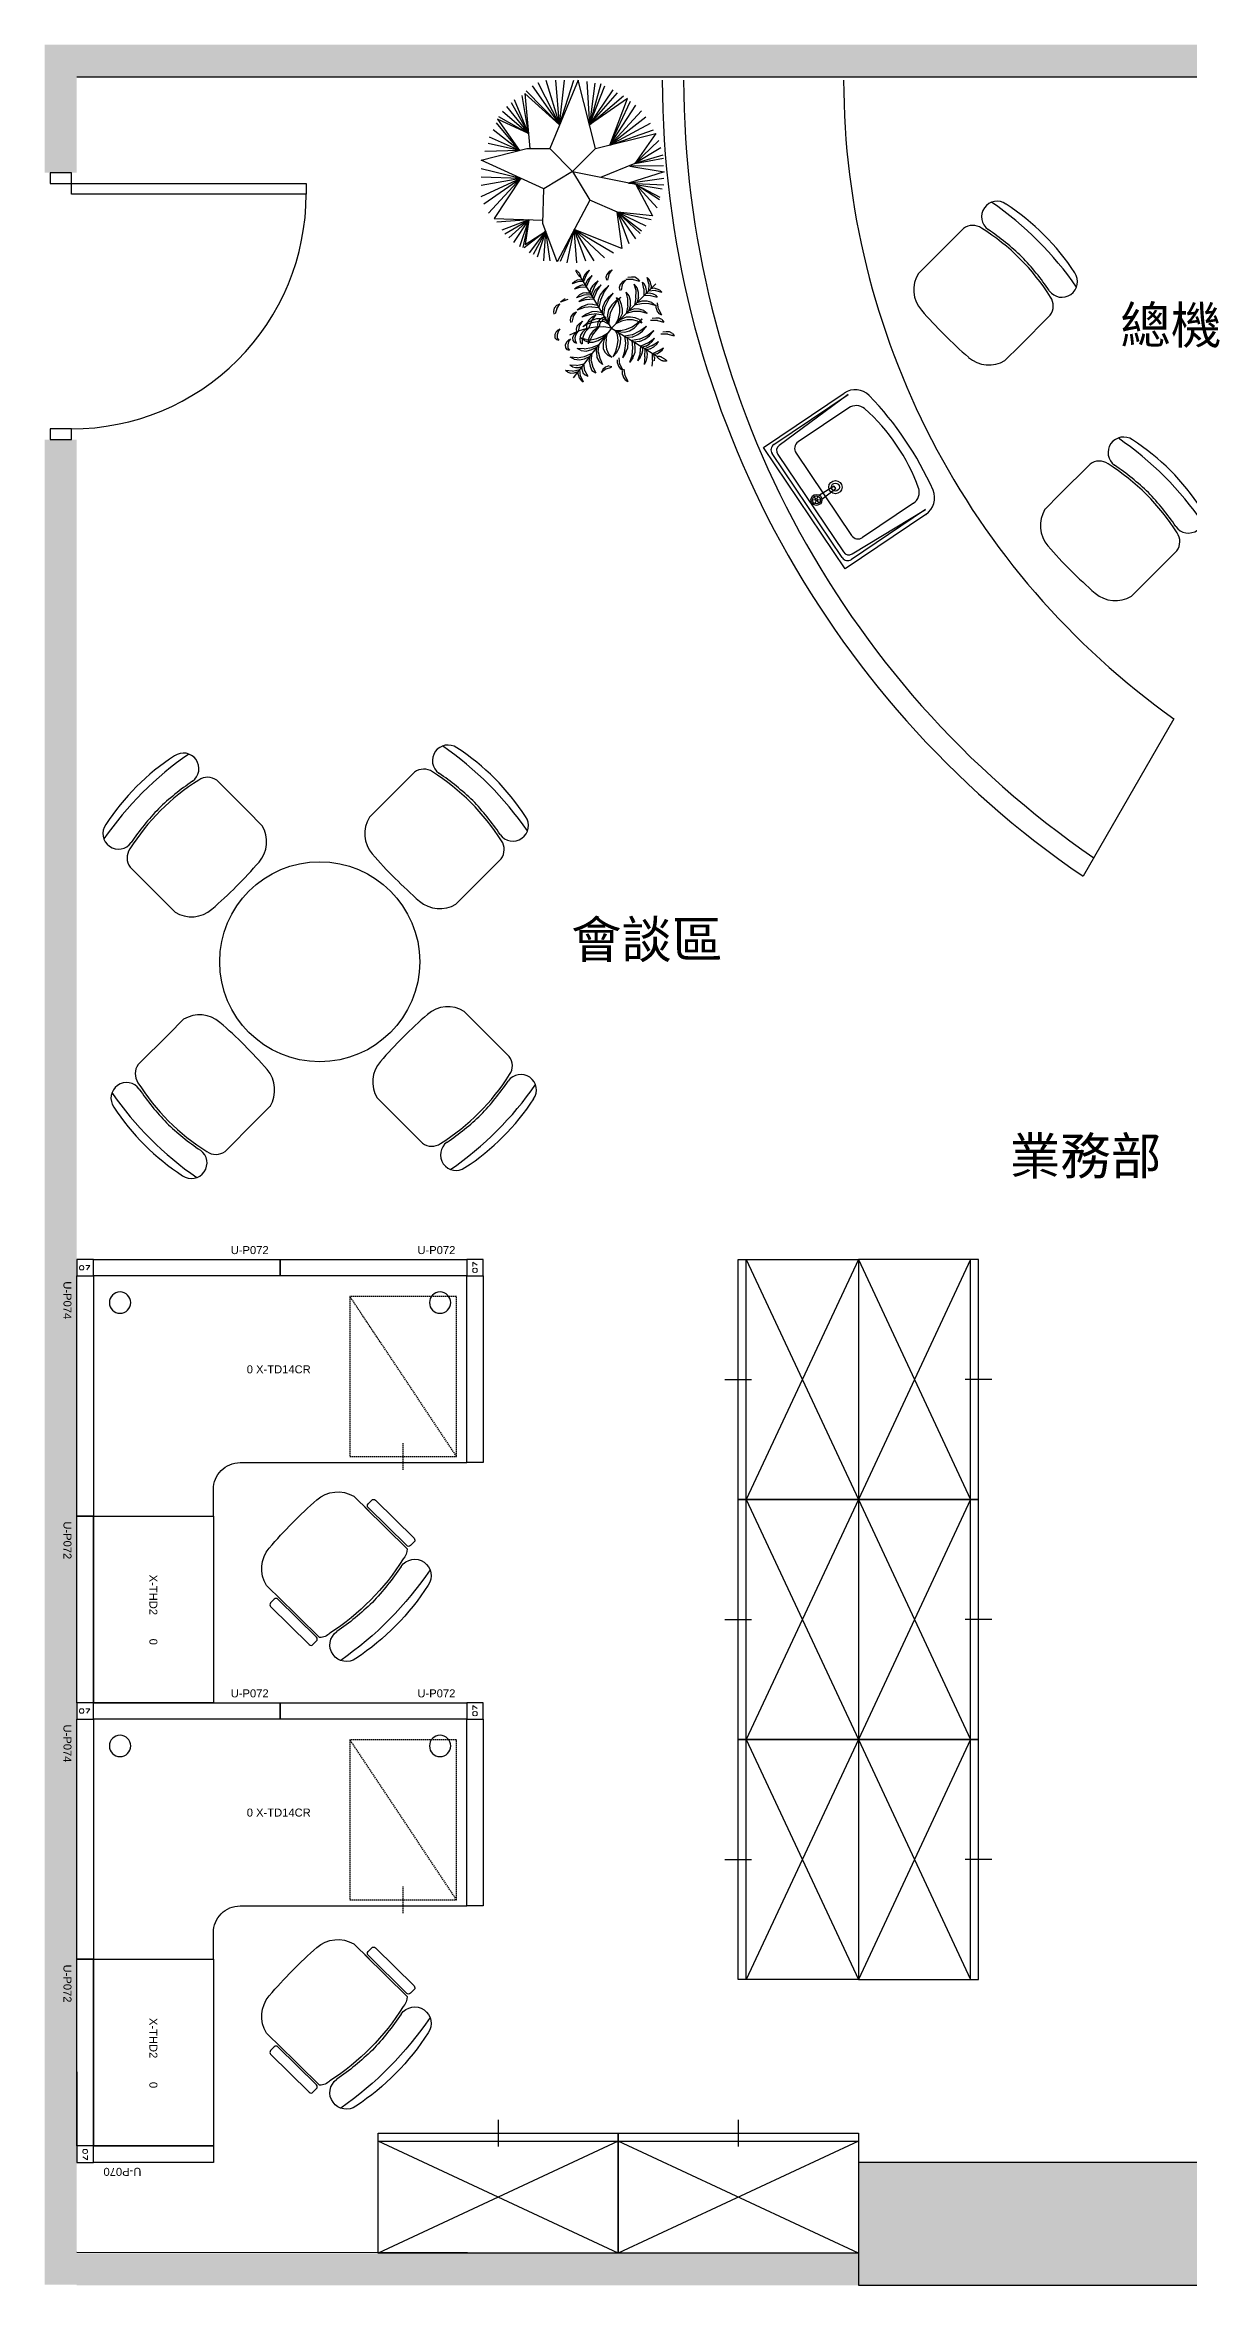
# Model space of a CAD drawing. Header units: millimetres. Extents: x 2184 to 3515, y 1538 to 2445.
# Drawn here: x 2184 to 2647, y 1538 to 2445 of the extents above; entities that cross this region are included whole.
import ezdxf
from ezdxf.enums import TextEntityAlignment as Align

# ---------------------------------------------------------------- set-up
doc = ezdxf.new("R2010")
doc.units = ezdxf.units.MM
doc.linetypes.add('DASHED', pattern=[0.75, 0.5, -0.25])
for name, color, linetype in [('BC', 3, 'Continuous'), ('CHAIR', 6, 'Continuous'), ('door', 2, 'Continuous'), ('GLF', 3, 'Continuous'), ('MT', 10, 'Continuous'), ('OA', 131, 'Continuous'), ('part_att', 3, 'Continuous'), ('PSPLAN', 4, 'Continuous'), ('PUTC', 6, 'Continuous'), ('SD', 1, 'Continuous'), ('table', 1, 'Continuous'), ('txt', 3, 'Continuous'), ('wall', 7, 'Continuous')]:
    doc.layers.add(name, color=color, linetype=linetype)
doc.styles.add('kk', font='kaiu.ttf')
doc.styles.add('lmp', font='complex.shx', dxfattribs={"bigfont": 'chineset.shx'})
doc.styles.get("Standard").update_dxf_attribs({"font": 'arial.ttf'})

# ---------------------------------------------------------------- blocks, each defined once
blk = doc.blocks.new('CC_SS0')
at = {"color": 0}
for p, q in [((-23.54, 12.7), (-23.54, 4.82)), ((22.46, 12.52), (22.46, 4.75)), ((-23.54, 4.82), (-23.54, -11.35)), ((22.46, 4.75), (22.46, -11.35))]:
    blk.add_line(p, q, dxfattribs=at)
at = {"color": 0, "linetype": 'Continuous'}
blk.add_lwpolyline([(-16.78, -17.59, 0.042414), (-0.56, -19.29, 0.042414), (15.66, -17.59, 0.042414)], format="xyb", dxfattribs=at)
for centre, radius, start, end in [((-12.23, 9.85), 11.67, 94.0766, 165.83344), ((-0.56, -153.84), 175.77, 85.9234, 94.0766), ((11.11, 9.85), 11.67, 13.25658, 85.9234), ((-17.77, -23.33), 5.83, 80.24779, 260.10116), ((16.65, -23.33), 5.83, 279.89884, 99.75221), ((-0.56, 57.26), 88.24, 258.08993, 281.91007)]:
    blk.add_arc(centre, radius, start, end, dxfattribs=at)
at = {"color": 0}
for centre, radius, start, end in [((-17.8, -10.51), 5.8, 188.34829, 259.96934), ((-0.54, 64.02), 82.29, 257.1708, 282.8292), ((16.73, -10.51), 5.8, 280.03066, 351.65171), ((-0.56, 97.19), 124.99, 259.62106, 280.37894)]:
    blk.add_arc(centre, radius, start, end, dxfattribs=at)
blk = doc.blocks.new('BC-CAB2')
at = {"color": 0}
for p, q in [((0, 0), (90, -42)), ((0, -42), (90, 0)), ((90, -42), (0, -42)), ((45, -50), (45, -40))]:
    blk.add_line(p, q, dxfattribs=at)
blk.add_lwpolyline([(90, -45), (0, -45), (0, 0), (90, 0)], close=True, dxfattribs=at)
blk = doc.blocks.new('UP072')
at = {"color": 31}
blk.add_lwpolyline([(0, 0), (70, 0), (70, 6.2), (0, 6.2)], close=True, dxfattribs=at)
at = {"layer": 'part_att', "color": 3}
for tag, p in [('BLKNAME', (2, 8.2)), ('P', (26, 8.2)), ('K', (30, 8.2))]:
    blk.add_attdef(tag, p, '', height=3, dxfattribs=at)
blk = doc.blocks.new('xthd2')
blk.add_lwpolyline([(-35, -45), (35, -45), (35, 0), (-35, 0)], close=True)
at = {"layer": 'part_att'}
for tag, p in [('BLKNAME', (-13, -24)), ('K', (11, -24))]:
    blk.add_attdef(tag, p, '', height=3, dxfattribs=at)
blk = doc.blocks.new('CC_SS1')
at = {"color": 0}
for p, q in [((-24.22, 14.06), (-24.22, 6.05)), ((22.55, 13.88), (22.55, 5.97)), ((-24.22, -14.07), (-24.22, 8.22)), ((22.55, 8.19), (22.55, -14.02))]:
    blk.add_line(p, q, dxfattribs=at)
for points in [[(-25.93, 8.22), (-27.88, 8.22, 0.414214), (-28.86, 7.25), (-28.86, -13.09, 0.414214), (-27.88, -14.07), (-25.93, -14.07, 0.414214), (-24.95, -13.09), (-24.95, 7.25, 0.414214)], [(24.21, 8.22), (26.17, 8.22, -0.414214), (27.14, 7.25), (27.14, -13.09, -0.414214), (26.17, -14.07), (24.21, -14.07, -0.414214), (23.24, -13.09), (23.24, 7.25, -0.414214)]]:
    blk.add_lwpolyline(points, format="xyb", close=True, dxfattribs=at)
at = {"color": 0, "linetype": 'Continuous'}
blk.add_lwpolyline([(-17.93, -17.03, 0.042414), (-0.76, -18.84, 0.042414), (16.42, -17.03, 0.042414)], format="xyb", dxfattribs=at)
for centre, radius, start, end in [((-12.72, 11.16), 11.86, 94.0766, 165.83344), ((-0.86, -155.28), 178.72, 85.9234, 94.0766), ((11, 11.16), 11.86, 13.25658, 85.9234), ((-18.98, -23.12), 6.18, 80.24779, 260.10116), ((17.47, -23.12), 6.18, 279.89884, 99.75221), ((-0.76, 62.24), 93.45, 258.08993, 281.91007)]:
    blk.add_arc(centre, radius, start, end, dxfattribs=at)
at = {"color": 0}
for centre, radius, start, end in [((-20.22, -9.75), 5.89, 227.1618, 267.57171), ((-1.03, 72.05), 89.81, 257.50279, 282.63892), ((18.55, -9.7), 5.89, 270.72261, 312.8382), ((-0.76, 104.54), 132.38, 259.62106, 280.37894)]:
    blk.add_arc(centre, radius, start, end, dxfattribs=at)
blk = doc.blocks.new('UP070')
at = {"color": 31}
blk.add_lwpolyline([(0, 0), (45, 0), (45, 6.2), (0, 6.2)], close=True, dxfattribs=at)
at = {"layer": 'part_att', "color": 3}
for tag, p in [('BLKNAME', (2, 8.2)), ('P', (26, 8.2)), ('K', (30, 8.2))]:
    blk.add_attdef(tag, p, '', height=3, dxfattribs=at)
blk = doc.blocks.new('PBU_R')
at = {"color": 31}
blk.add_lwpolyline([(0, 6.2), (0, 0), (-6.2, 0), (-6.2, 6.2)], close=True, dxfattribs=at)
at = {"layer": 'PSPLAN', "color": 3, "style": 'lmp', "width": 0.483982}
blk.add_attdef('HEIGHT', text='', height=1.68, rotation=90, dxfattribs=at).set_placement((-2.24, 0.93), (-2.24, 5.5), align=Align.FIT)
blk = doc.blocks.new('DN46C3')
at = {"color": 0, "linetype": 'DASHED'}
for p, q in [((0, -60), (0, 0)), ((0, -60), (40, 0)), ((0, 0), (40, 0)), ((40, 0), (40, -60)), ((20, -65), (20, -55)), ((40, -60), (0, -60))]:
    blk.add_line(p, q, dxfattribs=at)
blk = doc.blocks.new('xtd14Cr')
at = {"layer": 'PUTC'}
blk.add_lwpolyline([(25, -80, 0.414214), (15, -70), (-69.9, -70, -0.414214), (-70, -69.9), (-70, -0.1, -0.414214), (-69.9, 0), (69.9, 0, -0.414214), (70, -0.1), (70, -89.9, -0.414214), (69.9, -90), (25.1, -90, -0.414214), (25, -89.9)], format="xyb", close=True, dxfattribs=at)
for centre in [(-60, -10), (60, -10)]:
    blk.add_circle(centre, 4, dxfattribs=at)
at = {"layer": 'part_att'}
for tag, p in [('BLKNAME', (-13, -36.5)), ('K', (11, -36.5))]:
    blk.add_attdef(tag, p, '', height=3, dxfattribs=at)
blk = doc.blocks.new('UP074')
at = {"color": 31}
blk.add_lwpolyline([(0, 0), (90, 0), (90, 6.2), (0, 6.2)], close=True, dxfattribs=at)
at = {"layer": 'part_att', "color": 3}
for tag, p in [('BLKNAME', (2, 8.2)), ('P', (26, 8.2)), ('K', (30, 8.2))]:
    blk.add_attdef(tag, p, '', height=3, dxfattribs=at)
blk = doc.blocks.new('MT-75RU')
at = {"color": 0}
blk.add_circle((0, 0), 37.5, dxfattribs=at)
blk = doc.blocks.new('door-sl')
blk.add_lwpolyline([(0.04, 0.04), (0, 0.04), (0, -0.04), (0.04, -0.04), (0.04, 0.04), (0.04, 0.92), (0.08, 0.92), (0.08, 0.04), (0.04, 0.04)])
blk.add_lwpolyline([(0.96, 0.04), (0.96, -0.04), (1, -0.04), (1, 0.04), (0.96, 0.04, 0.414214), (0.08, 0.92, 1)], format="xyb")
blk = doc.blocks.new('TREE2')
for p, q in [((-0.0657, 0.1501), (-0.0727, 0.1421)), ((-0.0577, 0.1491), (-0.0727, 0.1341)), ((-0.0587, 0.1571), (-0.0657, 0.1501)), ((-0.0497, 0.1601), (-0.0587, 0.1571)), ((-0.0577, 0.1491), (-0.0407, 0.1591)), ((-0.0497, 0.1601), (-0.0407, 0.1591)), ((-0.027, 0.132), (-0.045, 0.141)), ((-0.031, 0.14), (-0.045, 0.141)), ((-0.023, 0.183), (-0.032, 0.183)), ((-0.015, 0.173), (-0.032, 0.183)), ((-0.015, 0.152), (-0.032, 0.163)), ((-0.023, 0.163), (-0.032, 0.163)), ((-0.018, 0.133), (-0.031, 0.14)), ((-0.014, 0.18), (-0.023, 0.183)), ((-0.014, 0.16), (-0.023, 0.163)), ((-0.015, 0.173), (0, 0.157)), ((-0.015, 0.152), (0, 0.137)), ((-0.006, 0.175), (-0.014, 0.18)), ((-0.006, 0.154), (-0.014, 0.16)), ((-0.006, 0.175), (0, 0.167)), ((-0.006, 0.154), (0, 0.145)), ((0, 0), (0, 0.188)), ((0.006, 0.175), (0, 0.167)), ((0.014, 0.173), (0, 0.157)), ((0.006, 0.154), (0, 0.145)), ((0.014, 0.152), (0, 0.137)), ((0.014, 0.18), (0.006, 0.175)), ((0.014, 0.16), (0.006, 0.154)), ((0.014, 0.173), (0.031, 0.183)), ((0.022, 0.183), (0.014, 0.18)), ((0.022, 0.163), (0.014, 0.16)), ((0.014, 0.152), (0.031, 0.163)), ((0.031, 0.14), (0.018, 0.133)), ((0.022, 0.183), (0.031, 0.183)), ((0.022, 0.163), (0.031, 0.163)), ((0.027, 0.132), (0.044, 0.141)), ((0.031, 0.14), (0.044, 0.141)), ((0.06, 0.1398), (0.044, 0.1518)), ((0.052, 0.1368), (0.045, 0.1438)), ((0.052, 0.1368), (0.06, 0.1328)), ((0.06, 0.1398), (0.078, 0.1338)), ((-0.1705, 0.068), (-0.1697, 0.076)), ((-0.1705, 0.068), (-0.1705, 0.0584)), ((-0.1657, 0.0584), (-0.1697, 0.076)), ((-0.1534, 0.0617), (-0.1526, 0.0713)), ((-0.1486, 0.0521), (-0.1526, 0.0713)), ((-0.13, 0.062), (-0.129, 0.072)), ((-0.124, 0.05), (-0.129, 0.072)), ((-0.1252, 0.1169), (-0.1212, 0.1259)), ((-0.1252, 0.1169), (-0.1242, 0.1039)), ((-0.1242, 0.1039), (-0.1202, 0.0959)), ((-0.1192, 0.1079), (-0.1222, 0.1249)), ((-0.1202, 0.0959), (-0.1122, 0.0909)), ((-0.1192, 0.1079), (-0.1102, 0.0939)), ((-0.115, 0.058), (-0.114, 0.07)), ((-0.109, 0.046), (-0.114, 0.07)), ((-0.097, 0.064), (-0.096, 0.085)), ((-0.092, 0.059), (-0.096, 0.085)), ((-0.075, 0.124), (-0.071, 0.133)), ((-0.075, 0.124), (-0.074, 0.111)), ((-0.074, 0.111), (-0.07, 0.103)), ((-0.069, 0.115), (-0.072, 0.132)), ((-0.072, 0.059), (-0.071, 0.078)), ((-0.067, 0.054), (-0.071, 0.078)), ((-0.07, 0.103), (-0.062, 0.098)), ((-0.069, 0.115), (-0.06, 0.101)), ((-0.041, 0.077), (-0.054, 0.075)), ((-0.04, 0.07), (-0.054, 0.075)), ((-0.049, 0.067), (-0.046, 0.085)), ((-0.045, 0.064), (-0.046, 0.085)), ((-0.031, 0.106), (-0.045, 0.107)), ((-0.027, 0.097), (-0.045, 0.107)), ((-0.029, 0.072), (-0.041, 0.077)), ((-0.027, 0.062), (-0.04, 0.07)), ((-0.018, 0.099), (-0.031, 0.106)), ((-0.017, 0.064), (-0.029, 0.072)), ((-0.012, 0.115), (-0.027, 0.132)), ((-0.012, 0.082), (-0.027, 0.097)), ((-0.008, 0.122), (-0.018, 0.133)), ((-0.008, 0.089), (-0.018, 0.099)), ((-0.012, 0.115), (0, 0.097)), ((-0.012, 0.082), (0, 0.062)), ((-0.008, 0.122), (0, 0.107)), ((-0.008, 0.089), (0, 0.072)), ((0.007, 0.122), (0, 0.107)), ((0.012, 0.115), (0, 0.097)), ((0.007, 0.089), (0, 0.072)), ((0.012, 0.082), (0, 0.062)), ((0.018, 0.133), (0.007, 0.122)), ((0.018, 0.099), (0.007, 0.089)), ((0.027, 0.132), (0.012, 0.115)), ((0.027, 0.097), (0.012, 0.082)), ((0.028, 0.072), (0.017, 0.064)), ((0.031, 0.106), (0.018, 0.099)), ((0.027, 0.097), (0.044, 0.107)), ((0.04, 0.07), (0.027, 0.062)), ((0.041, 0.077), (0.028, 0.072)), ((0.031, 0.106), (0.044, 0.107)), ((0.04, 0.07), (0.053, 0.075)), ((0.041, 0.077), (0.053, 0.075)), ((0.044, 0.064), (0.045, 0.085)), ((0.048, 0.067), (0.045, 0.085)), ((0.06, 0.1328), (0.069, 0.1318)), ((0.073, 0.115), (0.066, 0.107)), ((0.081, 0.114), (0.066, 0.099)), ((0.066, 0.054), (0.07, 0.078)), ((0.069, 0.1318), (0.078, 0.1338)), ((0.072, 0.059), (0.07, 0.078)), ((0.08, 0.122), (0.073, 0.115)), ((0.089, 0.125), (0.08, 0.122)), ((0.081, 0.114), (0.098, 0.124)), ((0.089, 0.125), (0.098, 0.124)), ((0.091, 0.059), (0.095, 0.085)), ((0.097, 0.064), (0.095, 0.085)), ((0.109, 0.046), (0.113, 0.07)), ((0.115, 0.058), (0.113, 0.07)), ((0.1243, 0.1082), (0.1173, 0.1002)), ((0.1323, 0.1072), (0.1173, 0.0922)), ((0.123, 0.05), (0.128, 0.072)), ((0.1313, 0.1152), (0.1243, 0.1082)), ((0.13, 0.062), (0.128, 0.072)), ((0.1403, 0.1182), (0.1313, 0.1152)), ((0.1323, 0.1072), (0.1493, 0.1172)), ((0.1403, 0.1182), (0.1493, 0.1172)), ((0.1479, 0.0511), (0.1519, 0.0687)), ((0.1535, 0.0607), (0.1519, 0.0687)), ((0, 0), (-0.1824, 0.0456)), ((-0.1697, 0.0272), (-0.1777, 0.0104)), ((-0.1769, 0.0208), (-0.1777, 0.0104)), ((-0.1745, 0.0288), (-0.1769, 0.0208)), ((-0.1697, 0.0352), (-0.1745, 0.0288)), ((-0.1705, 0.0584), (-0.1681, 0.0488)), ((-0.1697, 0.0352), (-0.1633, 0.0416)), ((-0.1585, 0.04), (-0.1697, 0.0272)), ((-0.1681, 0.0488), (-0.1633, 0.0416)), ((-0.1657, 0.0584), (-0.1585, 0.04)), ((-0.1526, 0.0209), (-0.1614, 0.0041)), ((-0.1598, 0.0145), (-0.1614, 0.0041)), ((-0.1574, 0.0225), (-0.1598, 0.0145)), ((-0.1526, 0.0305), (-0.1574, 0.0225)), ((-0.1534, 0.0617), (-0.1534, 0.0521)), ((-0.1534, 0.0521), (-0.151, 0.0433)), ((-0.1526, 0.0305), (-0.147, 0.0353)), ((-0.1526, 0.0209), (-0.1414, 0.0345)), ((-0.151, 0.0433), (-0.147, 0.0353)), ((-0.1486, 0.0521), (-0.1414, 0.0345)), ((-0.129, 0.011), (-0.139, -0.01)), ((-0.138, 0.003), (-0.139, -0.01)), ((-0.135, 0.013), (-0.138, 0.003)), ((-0.129, 0.021), (-0.135, 0.013)), ((-0.13, 0.062), (-0.13, 0.05)), ((-0.13, 0.05), (-0.127, 0.038)), ((-0.129, 0.021), (-0.121, 0.029)), ((-0.115, 0.027), (-0.129, 0.011)), ((-0.127, 0.038), (-0.121, 0.029)), ((-0.114, 0.007), (-0.125, -0.014)), ((-0.124, 0.05), (-0.115, 0.027)), ((-0.12, 0.009), (-0.123, -0.001)), ((-0.114, 0.019), (-0.12, 0.009)), ((-0.115, 0.058), (-0.115, 0.046)), ((-0.115, 0.046), (-0.112, 0.035)), ((-0.114, 0.019), (-0.107, 0.025)), ((-0.114, 0.007), (-0.1, 0.024)), ((-0.112, 0.035), (-0.107, 0.025)), ((-0.109, 0.046), (-0.1, 0.024)), ((-0.091, 0.011), (-0.101, -0.001)), ((-0.087, 0.004), (-0.101, -0.014)), ((-0.097, 0.064), (-0.095, 0.047)), ((-0.095, 0.047), (-0.088, 0.031)), ((-0.092, 0.059), (-0.083, 0.036)), ((-0.091, 0.011), (-0.078, 0.019)), ((-0.088, 0.031), (-0.078, 0.019)), ((-0.087, 0.004), (-0.07, 0.017)), ((-0.083, 0.036), (-0.07, 0.017)), ((-0.066, 0.005), (-0.076, -0.007)), ((-0.072, 0.059), (-0.07, 0.042)), ((-0.07, 0.042), (-0.063, 0.025)), ((-0.067, 0.054), (-0.058, 0.029)), ((-0.066, 0.005), (-0.053, 0.013)), ((-0.063, 0.025), (-0.053, 0.013)), ((-0.062, -0.001), (-0.045, 0.011)), ((-0.058, 0.029), (-0.045, 0.011)), ((-0.049, 0.067), (-0.049, 0.05)), ((-0.049, 0.05), (-0.045, 0.033)), ((-0.045, 0.064), (-0.041, 0.046)), ((-0.045, 0.033), (-0.037, 0.02)), ((-0.04, 0.007), (-0.043, -0.004)), ((-0.041, 0.046), (-0.035, 0.029)), ((-0.04, 0.007), (-0.034, 0.012)), ((-0.028, 0.004), (-0.04, -0.001)), ((-0.037, 0.02), (-0.027, 0.011)), ((-0.036, 0), (-0.034, 0.012)), ((-0.036, 0), (-0.035, -0.014)), ((-0.035, 0.029), (-0.025, 0.015)), ((-0.028, 0.004), (-0.016, 0.004)), ((-0.028, -0.001), (-0.014, 0.003)), ((-0.016, 0.051), (-0.027, 0.062)), ((-0.027, 0.011), (-0.016, 0.003)), ((-0.025, 0.015), (-0.014, 0.003)), ((0, 0), (-0.019, -0.014)), ((-0.008, 0.054), (-0.017, 0.064)), ((-0.007, 0.036), (-0.016, 0.051)), ((-0.002, 0.038), (-0.008, 0.054)), ((-0.007, 0.036), (0, 0.019)), ((-0.002, 0.038), (0, 0.021)), ((0.002, 0.038), (-0.001, 0.021)), ((0, 0), (0.1597, 0.0375)), ((0.006, 0.036), (0, 0.019)), ((0, 0), (0.024, -0.186)), ((0.008, 0.054), (0.002, 0.038)), ((0.016, 0.051), (0.006, 0.036)), ((0.017, 0.064), (0.008, 0.054)), ((0.025, 0.015), (0.014, 0.003)), ((0.027, -0.001), (0.014, 0.003)), ((0.027, 0.011), (0.015, 0.003)), ((0.028, 0.004), (0.015, 0.004)), ((0.027, 0.062), (0.016, 0.051)), ((0.025, 0.015), (0.034, 0.029)), ((0.027, 0.011), (0.037, 0.02)), ((0.04, -0.001), (0.028, 0.004)), ((0.034, 0.029), (0.041, 0.046)), ((0.037, 0.02), (0.044, 0.033)), ((0.041, 0.046), (0.044, 0.064)), ((0.044, 0.033), (0.048, 0.05)), ((0.058, 0.029), (0.045, 0.011)), ((0.062, -0.001), (0.045, 0.011)), ((0.048, 0.05), (0.048, 0.067)), ((0.063, 0.025), (0.053, 0.013)), ((0.065, 0.005), (0.053, 0.013)), ((0.058, 0.029), (0.066, 0.054)), ((0.063, 0.025), (0.069, 0.042)), ((0.076, -0.007), (0.065, 0.005)), ((0.069, 0.042), (0.072, 0.059)), ((0.083, 0.036), (0.07, 0.017)), ((0.087, 0.004), (0.07, 0.017)), ((0.088, 0.031), (0.078, 0.019)), ((0.09, 0.011), (0.078, 0.019)), ((0.083, 0.036), (0.091, 0.059)), ((0.101, -0.014), (0.087, 0.004)), ((0.088, 0.031), (0.094, 0.047)), ((0.101, -0.001), (0.09, 0.011)), ((0.094, 0.047), (0.097, 0.064)), ((0.109, 0.046), (0.1, 0.024)), ((0.114, 0.007), (0.1, 0.024)), ((0.111, 0.035), (0.106, 0.025)), ((0.114, 0.019), (0.106, 0.025)), ((0.111, 0.035), (0.114, 0.046)), ((0.114, 0.046), (0.115, 0.058)), ((0.119, 0.009), (0.114, 0.019)), ((0.114, 0.007), (0.124, -0.014)), ((0.123, 0.05), (0.115, 0.027)), ((0.132, 0.0097), (0.115, 0.0271)), ((0.123, -0.001), (0.119, 0.009)), ((0.126, 0.038), (0.121, 0.029)), ((0.1296, 0.0218), (0.1213, 0.0279)), ((0.126, 0.038), (0.129, 0.05)), ((0.129, 0.05), (0.13, 0.062)), ((0.1296, 0.0218), (0.1375, 0.0123)), ((0.132, 0.0097), (0.1459, -0.008)), ((0.1375, 0.0123), (0.1435, 0.0018)), ((0.1479, 0.0511), (0.1415, 0.0327)), ((0.1551, 0.0189), (0.1415, 0.0328)), ((0.1435, 0.0018), (0.1459, -0.008)), ((0.1503, 0.0415), (0.1463, 0.0343)), ((0.1532, 0.0286), (0.1465, 0.0334)), ((0.1503, 0.0415), (0.1527, 0.0511)), ((0.1527, 0.0511), (0.1535, 0.0607)), ((0.1532, 0.0286), (0.1594, 0.0209)), ((0.1551, 0.0189), (0.1662, 0.0047)), ((-0.1646, -0.0669), (-0.1606, -0.0569)), ((-0.1646, -0.0669), (-0.1636, -0.0789)), ((-0.1536, -0.0319), (-0.1636, -0.0529)), ((-0.1606, -0.0359), (-0.1636, -0.0529)), ((-0.1576, -0.0749), (-0.1616, -0.0579)), ((-0.123, -0.001), (-0.125, -0.014)), ((-0.112, -0.049), (-0.108, -0.039)), ((-0.112, -0.049), (-0.111, -0.061)), ((-0.101, -0.014), (-0.111, -0.035)), ((-0.108, -0.018), (-0.111, -0.035)), ((-0.111, -0.061), (-0.106, -0.07)), ((-0.105, -0.057), (-0.109, -0.04)), ((-0.101, -0.001), (-0.108, -0.018)), ((-0.105, -0.057), (-0.097, -0.071)), ((-0.076, -0.019), (-0.086, -0.04)), ((-0.083, -0.023), (-0.086, -0.04)), ((-0.076, -0.007), (-0.083, -0.023)), ((-0.078, -0.057), (-0.075, -0.046)), ((-0.078, -0.057), (-0.078, -0.069)), ((-0.062, -0.001), (-0.076, -0.019)), ((-0.072, -0.065), (-0.076, -0.047)), ((-0.072, -0.065), (-0.064, -0.078)), ((-0.065, -0.019), (-0.061, -0.005)), ((-0.065, -0.019), (-0.065, -0.032)), ((-0.065, -0.032), (-0.06, -0.046)), ((-0.063, -0.04), (-0.064, -0.058)), ((-0.059, -0.04), (-0.064, -0.058)), ((-0.051, -0.053), (-0.064, -0.077)), ((-0.058, -0.026), (-0.063, -0.04)), ((-0.057, -0.028), (-0.061, -0.005)), ((-0.06, -0.046), (-0.052, -0.054)), ((-0.05, -0.026), (-0.059, -0.04)), ((-0.051, -0.012), (-0.058, -0.026)), ((-0.057, -0.028), (-0.048, -0.049)), ((-0.053, -0.059), (-0.048, -0.049)), ((-0.053, -0.059), (-0.053, -0.07)), ((-0.04, -0.001), (-0.051, -0.012)), ((-0.036, -0.032), (-0.051, -0.053)), ((-0.04, -0.012), (-0.05, -0.026)), ((-0.048, -0.063), (-0.048, -0.049)), ((-0.048, -0.063), (-0.044, -0.075)), ((-0.043, -0.004), (-0.042, -0.014)), ((-0.042, -0.014), (-0.038, -0.022)), ((-0.028, -0.001), (-0.04, -0.012)), ((-0.038, -0.022), (-0.031, -0.027)), ((-0.019, -0.014), (-0.036, -0.032)), ((-0.035, -0.014), (-0.029, -0.024)), ((-0.033, -0.043), (-0.031, -0.027)), ((-0.033, -0.043), (-0.031, -0.059)), ((-0.031, -0.059), (-0.025, -0.074)), ((-0.025, -0.055), (-0.029, -0.024)), ((-0.025, -0.055), (-0.016, -0.083)), ((-0.019, -0.069), (-0.009, -0.053)), ((-0.009, -0.053), (-0.002, -0.036)), ((-0.009, -0.069), (-0.002, -0.054)), ((-0.002, -0.036), (0.002, -0.019)), ((-0.002, -0.054), (0.002, -0.038)), ((-0.001, -0.083), (0.008, -0.061)), ((0.011, -0.034), (0.002, -0.019)), ((0.007, -0.036), (0.002, -0.022)), ((0.002, -0.038), (0.003, -0.022)), ((0.007, -0.036), (0.015, -0.05)), ((0.022, -0.078), (0.008, -0.061)), ((0.011, -0.034), (0.022, -0.046)), ((0.015, -0.05), (0.025, -0.061)), ((0.022, -0.046), (0.034, -0.055)), ((0.025, -0.061), (0.037, -0.065)), ((0.04, -0.012), (0.027, -0.001)), ((0.034, -0.055), (0.048, -0.061)), ((0.037, -0.065), (0.05, -0.065)), ((0.05, -0.012), (0.04, -0.001)), ((0.05, -0.026), (0.04, -0.012)), ((0.048, -0.061), (0.062, -0.061)), ((0.058, -0.026), (0.05, -0.012)), ((0.058, -0.04), (0.05, -0.026)), ((0.05, -0.065), (0.062, -0.061)), ((0.063, -0.04), (0.058, -0.026)), ((0.058, -0.04), (0.064, -0.058)), ((0.076, -0.019), (0.062, -0.001)), ((0.063, -0.04), (0.064, -0.058)), ((0.083, -0.023), (0.076, -0.007)), ((0.076, -0.019), (0.086, -0.04)), ((0.095, -0.059), (0.079, -0.047)), ((0.087, -0.062), (0.08, -0.055)), ((0.083, -0.023), (0.086, -0.04)), ((0.087, -0.062), (0.095, -0.066)), ((0.095, -0.059), (0.113, -0.065)), ((0.095, -0.066), (0.104, -0.067)), ((0.108, -0.018), (0.101, -0.001)), ((0.101, -0.014), (0.111, -0.035)), ((0.104, -0.067), (0.113, -0.065)), ((0.108, -0.018), (0.111, -0.035)), ((0.1297, -0.0724), (0.1137, -0.0604)), ((0.123, -0.001), (0.124, -0.014)), ((-0.1636, -0.0789), (-0.1586, -0.0879)), ((-0.1586, -0.0879), (-0.1516, -0.0929)), ((-0.1576, -0.0749), (-0.1496, -0.0889)), ((-0.1097, -0.1251), (-0.1097, -0.1151)), ((-0.1097, -0.1251), (-0.1067, -0.1341)), ((-0.1057, -0.1211), (-0.1077, -0.1101)), ((-0.1067, -0.1341), (-0.0997, -0.1401)), ((-0.106, -0.07), (-0.099, -0.075)), ((-0.1057, -0.1211), (-0.1007, -0.1291)), ((-0.1007, -0.1291), (-0.0937, -0.1361)), ((-0.078, -0.069), (-0.073, -0.077)), ((-0.064, -0.077), (-0.074, -0.104)), ((-0.073, -0.077), (-0.066, -0.082)), ((-0.066, -0.093), (-0.066, -0.083)), ((-0.066, -0.093), (-0.063, -0.102)), ((-0.066, -0.124), (-0.066, -0.114)), ((-0.066, -0.124), (-0.063, -0.133)), ((-0.062, -0.089), (-0.064, -0.078)), ((-0.062, -0.12), (-0.064, -0.109)), ((-0.063, -0.102), (-0.056, -0.108)), ((-0.063, -0.133), (-0.056, -0.139)), ((-0.062, -0.089), (-0.057, -0.098)), ((-0.062, -0.12), (-0.057, -0.128)), ((-0.057, -0.098), (-0.05, -0.104)), ((-0.057, -0.128), (-0.05, -0.135)), ((-0.056, -0.108), (-0.049, -0.109)), ((-0.053, -0.07), (-0.051, -0.081)), ((-0.051, -0.081), (-0.045, -0.09)), ((-0.05, -0.104), (-0.042, -0.106)), ((-0.049, -0.109), (-0.042, -0.106)), ((-0.045, -0.09), (-0.037, -0.096)), ((-0.044, -0.075), (-0.038, -0.087)), ((-0.03, -0.078), (-0.043, -0.086)), ((-0.031, -0.083), (-0.043, -0.086)), ((-0.038, -0.087), (-0.029, -0.096)), ((-0.037, -0.096), (-0.029, -0.096)), ((-0.031, -0.083), (-0.019, -0.078)), ((-0.03, -0.078), (-0.019, -0.069)), ((-0.014, -0.102), (-0.03, -0.116)), ((-0.017, -0.112), (-0.03, -0.116)), ((-0.025, -0.074), (-0.016, -0.083)), ((-0.019, -0.078), (-0.009, -0.069)), ((-0.017, -0.112), (-0.005, -0.102)), ((-0.014, -0.102), (-0.001, -0.083)), ((-0.01, -0.136), (0.003, -0.117)), ((-0.005, -0.102), (0.004, -0.087)), ((-0.001, -0.135), (0.008, -0.122)), ((0.003, -0.117), (0.012, -0.094)), ((0.004, -0.087), (0.009, -0.071)), ((0.008, -0.122), (0.014, -0.105)), ((0.019, -0.083), (0.009, -0.071)), ((0.026, -0.112), (0.012, -0.094)), ((0.023, -0.118), (0.014, -0.105)), ((0.019, -0.083), (0.031, -0.093)), ((0.022, -0.078), (0.039, -0.089)), ((0.023, -0.118), (0.035, -0.126)), ((0.026, -0.112), (0.043, -0.122)), ((0.031, -0.093), (0.044, -0.097)), ((0.035, -0.126), (0.048, -0.131)), ((0.039, -0.089), (0.058, -0.096)), ((0.043, -0.122), (0.062, -0.128)), ((0.044, -0.097), (0.058, -0.096)), ((0.048, -0.131), (0.062, -0.128)), ((0.07, -0.096), (0.069, -0.106)), ((0.069, -0.106), (0.073, -0.116)), ((0.074, -0.086), (0.07, -0.096)), ((0.075, -0.098), (0.072, -0.116)), ((0.074, -0.086), (0.082, -0.081)), ((0.075, -0.098), (0.083, -0.083)), ((0.1217, -0.0754), (0.1147, -0.0684)), ((0.1217, -0.0754), (0.1297, -0.0794)), ((0.1297, -0.0724), (0.1477, -0.0784)), ((0.1297, -0.0794), (0.1387, -0.0804)), ((0.1387, -0.0804), (0.1477, -0.0784)), ((-0.0997, -0.1401), (-0.0927, -0.1411)), ((-0.0937, -0.1361), (-0.0857, -0.1371)), ((-0.0927, -0.1411), (-0.0857, -0.1371)), ((-0.056, -0.139), (-0.049, -0.14)), ((-0.05, -0.135), (-0.042, -0.136)), ((-0.049, -0.14), (-0.042, -0.136)), ((-0.01, -0.136), (-0.026, -0.149)), ((-0.013, -0.145), (-0.026, -0.149)), ((-0.013, -0.145), (-0.001, -0.135)), ((0.005, -0.153), (-0.01, -0.167)), ((-0.001, -0.165), (-0.01, -0.167)), ((0.008, -0.174), (-0.008, -0.187)), ((0.001, -0.186), (-0.008, -0.187)), ((-0.001, -0.165), (0.007, -0.16)), ((0.001, -0.186), (0.009, -0.182)), ((0.005, -0.153), (0.017, -0.135)), ((0.007, -0.16), (0.014, -0.153)), ((0.008, -0.174), (0.02, -0.155)), ((0.009, -0.182), (0.016, -0.174)), ((0.014, -0.153), (0.019, -0.143)), ((0.016, -0.174), (0.021, -0.163)), ((0.034, -0.147), (0.017, -0.135)), ((0.026, -0.151), (0.019, -0.143)), ((0.036, -0.167), (0.02, -0.155)), ((0.028, -0.169), (0.021, -0.163)), ((0.026, -0.151), (0.034, -0.155)), ((0.028, -0.169), (0.037, -0.174)), ((0.034, -0.147), (0.052, -0.152)), ((0.034, -0.155), (0.043, -0.155)), ((0.036, -0.167), (0.054, -0.174)), ((0.037, -0.174), (0.046, -0.175)), ((0.043, -0.155), (0.052, -0.152)), ((0.046, -0.175), (0.054, -0.174))]:
    blk.add_line(p, q)
for points in [[(-0.1859, 0.0486), (-0.1879, 0.0487), (-0.19, 0.0488), (-0.192, 0.0487), (-0.1938, 0.0485), (-0.1954, 0.0482), (-0.1966, 0.0478), (-0.1974, 0.0473), (-0.1977, 0.0468), (-0.1973, 0.0463), (-0.1965, 0.0457), (-0.1952, 0.0451), (-0.1935, 0.0445), (-0.1917, 0.044), (-0.1897, 0.0435), (-0.1876, 0.0431), (-0.1856, 0.0427), (-0.1837, 0.0425), (-0.1819, 0.0423), (-0.1803, 0.0423), (-0.1789, 0.0423), (-0.1776, 0.0423), (-0.1764, 0.0424), (-0.1755, 0.0425), (-0.1746, 0.0426), (-0.174, 0.0427), (-0.1735, 0.0428), (-0.1732, 0.043), (-0.1731, 0.0431), (-0.1731, 0.0433), (-0.1734, 0.0436), (-0.1738, 0.0439), (-0.1745, 0.0444), (-0.1753, 0.0449), (-0.1763, 0.0454), (-0.1775, 0.0461), (-0.1789, 0.0467), (-0.1804, 0.0473), (-0.1821, 0.0478), (-0.1839, 0.0482)], [(0.1601, 0.0408), (0.1607, 0.0413), (0.1613, 0.0418), (0.162, 0.0424), (0.1628, 0.0429), (0.1638, 0.0434), (0.1649, 0.044), (0.1662, 0.0445), (0.1677, 0.045), (0.1694, 0.0455), (0.1713, 0.046), (0.1732, 0.0464), (0.1752, 0.0468), (0.1772, 0.0471), (0.1791, 0.0474), (0.1809, 0.0476), (0.1824, 0.0477), (0.1837, 0.0478), (0.1847, 0.0477), (0.1854, 0.0476), (0.1859, 0.0473), (0.1861, 0.047), (0.1861, 0.0465), (0.1858, 0.0459), (0.1853, 0.0451), (0.1845, 0.0442), (0.1836, 0.0432), (0.1824, 0.0422), (0.1811, 0.0411), (0.1797, 0.04), (0.1781, 0.039), (0.1764, 0.0381), (0.1747, 0.0372), (0.1729, 0.0366), (0.1711, 0.0361), (0.1693, 0.0357), (0.1676, 0.0355), (0.1659, 0.0353), (0.1644, 0.0352), (0.163, 0.0353), (0.1618, 0.0353), (0.1608, 0.0354), (0.1599, 0.0356), (0.1593, 0.0358), (0.1588, 0.036), (0.1584, 0.0363), (0.1582, 0.0366), (0.1581, 0.0369), (0.158, 0.0372), (0.1581, 0.0376), (0.1582, 0.038), (0.1584, 0.0384), (0.1586, 0.0389), (0.1589, 0.0393), (0.1592, 0.0398), (0.1597, 0.0403)]]:
    blk.add_lwpolyline(points, close=True)
blk = doc.blocks.new('GFL-01')
at = {"color": 0, "xscale": 125.0000000000023, "yscale": 125, "zscale": 125, "rotation": 315.0163539749783}
blk.add_blockref('TREE2', (-1.1, -0.55), dxfattribs=at)
blk = doc.blocks.new('TREE21')
for p, q in [((-0.0443, 0.1524), (-0.0216, 0.0777)), ((0.0095, 0.1521), (-0.0381, 0.0381)), ((-0.0216, 0.0777), (-0.028, 0.1524)), ((-0.0216, 0.0777), (0.0024, 0.1524)), ((-0.0216, 0.0777), (-0.0134, 0.1524)), ((0.0381, 0.0381), (0.0095, 0.1521)), ((0.024, 0.1499), (0.0282, 0.0777)), ((-0.1022, 0.1148), (-0.0735, 0.0634)), ((-0.0735, 0.0634), (-0.0969, 0.1192)), ((-0.0735, 0.0634), (-0.0841, 0.1267)), ((-0.0216, 0.0777), (-0.0796, 0.1299)), ((-0.0796, 0.1299), (-0.0712, 0.0381)), ((-0.0771, 0.1342), (-0.0216, 0.0777)), ((-0.0671, 0.143), (-0.0216, 0.0777)), ((-0.0578, 0.1486), (-0.0216, 0.0777)), ((0.0374, 0.1474), (0.0282, 0.0777)), ((0.0474, 0.1461), (0.0282, 0.0777)), ((0.0282, 0.0777), (0.0538, 0.143)), ((0.0282, 0.0777), (0.0678, 0.1361)), ((0.0282, 0.0777), (0.0748, 0.1311)), ((0.0282, 0.0777), (0.0848, 0.1261)), ((0.0918, 0.1216), (0.0282, 0.0777)), ((0.062, 0.0441), (0.0918, 0.1216)), ((0.062, 0.0441), (0.0964, 0.1174)), ((-0.0882, 0.0351), (-0.1267, 0.081)), ((-0.0735, 0.0634), (-0.1251, 0.087)), ((-0.1251, 0.087), (-0.0882, 0.0351)), ((-0.1232, 0.0917), (-0.0735, 0.0634)), ((-0.1168, 0.1004), (-0.0735, 0.0634)), ((-0.1098, 0.1086), (-0.0735, 0.0634)), ((0.062, 0.0441), (0.1052, 0.1105)), ((0.1151, 0.1011), (0.062, 0.0441)), ((0.1221, 0.0904), (0.062, 0.0441)), ((0.1292, 0.0798), (0.062, 0.0441)), ((-0.1524, 0.0191), (-0.0762, 0.0381)), ((-0.0882, 0.0351), (-0.1407, 0.0466)), ((-0.0882, 0.0351), (-0.1384, 0.0573)), ((-0.0882, 0.0351), (-0.1325, 0.0692)), ((-0.0762, 0.0381), (-0.0381, 0.0381)), ((-0.0381, 0.0381), (0, 0)), ((0, 0), (0.0381, 0.0381)), ((0.0381, 0.0381), (0.1386, 0.0633)), ((0.062, 0.0441), (0.135, 0.0692)), ((0.1386, 0.0633), (0.104, 0.0135)), ((0.1438, 0.0516), (0.104, 0.0135)), ((0.1473, 0.0397), (0.104, 0.0135)), ((-0.0476, -0.0286), (-0.1524, 0.0191)), ((-0.1524, 0.0053), (-0.0862, -0.0111)), ((-0.0882, 0.0351), (-0.146, 0.0335)), ((0, 0), (-0.0476, -0.0286)), ((0, 0), (0.0286, -0.0476)), ((0.104, 0.0135), (0.0467, -0.0097)), ((0.0955, 0.0092), (0.1524, -0.0003)), ((0.1514, 0.0097), (0.097, 0.0091)), ((0.1502, 0.0272), (0.104, 0.0135)), ((0.104, 0.0135), (0.1514, 0.0222)), ((-0.1524, -0.0091), (-0.0862, -0.0111)), ((-0.1524, -0.0228), (-0.0862, -0.0111)), ((-0.1524, -0.0416), (-0.0862, -0.0111)), ((-0.1477, -0.0541), (-0.0862, -0.0111)), ((-0.1401, -0.0692), (-0.0862, -0.0111)), ((-0.0862, -0.0111), (-0.1308, -0.0783)), ((-0.0496, -0.0867), (-0.0476, -0.0286)), ((0.1052, -0.0216), (0.0002, -0.0003)), ((0.1524, -0.0003), (0.0934, -0.0192)), ((0.0934, -0.0192), (0.1519, -0.011)), ((0.0934, -0.0192), (0.1519, -0.0222)), ((0.1052, -0.0216), (0.1334, -0.0737)), ((0.1052, -0.0216), (0.1496, -0.0291)), ((0.1052, -0.0216), (0.1455, -0.0429)), ((0.1449, -0.0473), (0.1052, -0.0216)), ((0.1408, -0.0604), (0.1052, -0.0216)), ((0.0286, -0.0476), (-0.0255, -0.1503)), ((0.0748, -0.0679), (0.0286, -0.0476)), ((0.0738, -0.0675), (0.0822, -0.1283)), ((0.1334, -0.0737), (0.0748, -0.0679)), ((0.0748, -0.0679), (0.1309, -0.0798)), ((0.0941, -0.1205), (0.0748, -0.0679)), ((0.0748, -0.0679), (0.1221, -0.0904)), ((0.1052, -0.1124), (0.0748, -0.0679)), ((0.0748, -0.0679), (0.1151, -0.0986)), ((0.1128, -0.103), (0.0748, -0.0679)), ((-0.1308, -0.0783), (-0.0494, -0.0811)), ((-0.0729, -0.0803), (-0.1261, -0.0842)), ((-0.0729, -0.0803), (-0.1179, -0.098)), ((-0.1127, -0.1036), (-0.0729, -0.0803)), ((-0.1063, -0.1105), (-0.0729, -0.0803)), ((-0.0981, -0.118), (-0.0729, -0.0803)), ((-0.0876, -0.1249), (-0.0729, -0.0803)), ((-0.0729, -0.0803), (-0.0829, -0.1267)), ((-0.0447, -0.0996), (-0.0806, -0.1274)), ((-0.0729, -0.0803), (-0.0788, -0.1217)), ((-0.0788, -0.1217), (-0.0447, -0.0996)), ((-0.0718, -0.1355), (-0.0447, -0.0996)), ((-0.0447, -0.0996), (-0.0654, -0.138)), ((-0.0584, -0.1424), (-0.0447, -0.0996)), ((-0.0255, -0.1503), (-0.0496, -0.0867)), ((-0.0478, -0.1487), (-0.0447, -0.0996)), ((-0.0373, -0.1487), (-0.0447, -0.0996)), ((0.0026, -0.0968), (-0.0204, -0.1499)), ((-0.0087, -0.1524), (0.0026, -0.0968)), ((0.0822, -0.1283), (0.0026, -0.0968)), ((0.0026, -0.0968), (0.0684, -0.1355)), ((0.0071, -0.1524), (0.0026, -0.0968)), ((0.0026, -0.0968), (0.0532, -0.1437)), ((0.0222, -0.1493), (0.0026, -0.0968)), ((0.0026, -0.0968), (0.0357, -0.1487))]:
    blk.add_line(p, q)
blk = doc.blocks.new('GFL-08')
at = {"color": 0, "xscale": 150, "yscale": 150, "zscale": 150}
blk.add_blockref('TREE21', (-0.55, 0.42), dxfattribs=at)
blk = doc.blocks.new('TOILET-04')
at = {"color": 0}
for p, q in [((-27.41, 0), (27.41, 0)), ((-27.41, -36.48), (-27.41, 0)), ((27.41, 0), (27.41, -36.48)), ((-25.84, -37.41), (-25.84, -3.88)), ((-24.31, -5.32), (-25.84, -37.41)), ((-23.36, -1.4), (23.67, -1.4)), ((22.27, -2.97), (-21.84, -2.97)), ((-0.96, -7.31), (-0.54, -13.87)), ((0.56, -13.87), (0.84, -7.37)), ((26.15, -37.41), (24.75, -5.33)), ((26.15, -3.88), (26.15, -37.41)), ((-21.39, -34.95), (-21.39, -11.96)), ((18.85, -8.96), (-18.39, -8.96)), ((-0.54, -13.87), (0.56, -13.87)), ((21.85, -34.81), (21.85, -11.96))]:
    blk.add_line(p, q, dxfattribs=at)
at = {"color": 0, "linetype": 'Continuous'}
for p, q in [((-0.37, -5.5), (-1.48, -5.53)), ((-0.19, -5.18), (-0.78, -4.23)), ((-0.18, -5.82), (-0.71, -6.8)), ((0.18, -5.17), (0.71, -4.19)), ((0.19, -5.81), (0.78, -6.76)), ((0.37, -5.49), (1.48, -5.46))]:
    blk.add_line(p, q, dxfattribs=at)
at = {"color": 0}
for centre, radius in [((0, -5.5), 2.06), ((0, -5.5), 0.372), ((0, -14.06), 2.48), ((0, -14.06), 1.49)]:
    blk.add_circle(centre, radius, dxfattribs=at)
at = {"color": 0, "linetype": 'Continuous'}
blk.add_circle((0, -5.5), 1.48, dxfattribs=at)
at = {"color": 0}
for centre, radius, start, end in [((-23.36, -3.88), 2.48, 90, 180), ((-21.84, -5.45), 2.48, 90, 176.99796), ((22.27, -5.45), 2.48, 2.75717, 90), ((23.67, -3.88), 2.48, 0, 90), ((-18.39, -11.96), 3, 89.99845, 180), ((18.85, -11.96), 3, 0, 90), ((-19.97, -36.48), 7.44, 180, 258.93569), ((-16.43, -34.95), 4.96, 180, 254.01771), ((16.89, -34.81), 4.96, 286.52682, 0), ((19.97, -36.48), 7.44, 281.06431, 0)]:
    blk.add_arc(centre, radius, start, end, dxfattribs=at)
at = {"color": 0, "linetype": 'Continuous'}
for centre, radius, start, end in [((-0.04, 30.28), 72.21, 255.76852, 284.71567), ((0, 77.12), 122.78, 259.96438, 280.03562)]:
    blk.add_arc(centre, radius, start, end, dxfattribs=at)

msp = doc.modelspace()

# ---------------------------------------------------------------- hatches: boundary and pattern name
at = {"layer": 'wall'}
h = msp.add_hatch(color=256, dxfattribs=at)
h.paths.add_polyline_path([(2513.64, 1587.94), (2513.64, 1538.26), (2731.8, 1538.26), (2731.8, 1587.94)])
h.paths.add_polyline_path([(3280.44, 1587.94), (3280.44, 1538.26), (3514.8, 1538.26), (3514.8, 1587.94)])

# ---------------------------------------------------------------- linework, layer by layer
for p, q in [((2197.2, 2432.5), (3501.84, 2432.5)), ((2641.43, 2172.53), (2604.61, 2108.76)), ((2197.2, 1624.66), (2197.2, 1587.94)), ((2731.8, 1587.94), (2513.64, 1587.94)), ((2513.64, 1551.22), (2197.2, 1551.45))]:
    msp.add_line(p, q, dxfattribs=at)
at = {"layer": 'wall', "const_width": 12.96}
for points in [[(2197.2, 2438.98), (3501.84, 2438.98)], [(2190.72, 2432.5), (2190.72, 2393.62)], [(2190.72, 1551.45), (2190.72, 2285.62)], [(2513.64, 1544.74), (2197.2, 1544.74)]]:
    msp.add_lwpolyline(points, dxfattribs=at)
at = {"layer": 'wall'}
msp.add_lwpolyline([(2731.8, 1587.94), (2513.64, 1587.94), (2513.64, 1538.26), (2731.8, 1538.26)], close=True, dxfattribs=at)
for centre, radius, start, end in [((2825.85, 2431.89), 391.61, 180.1127, 235.6011), ((2825.87, 2431.89), 382.99, 180.11539, 235.49969), ((2826.02, 2431.9), 318.35, 180.14054, 234.5596)]:
    msp.add_arc(centre, radius, start, end, dxfattribs=at)
for points in [[(2197.2, 2432.5), (2184.24, 2432.5), (2197.2, 2445.46), (2184.24, 2445.46)], [(2197.2, 1538.49), (2184.24, 1538.49), (2197.2, 1551.45), (2184.24, 1551.45)]]:
    msp.add_solid(points, dxfattribs=at)

# ---------------------------------------------------------------- block references
at = {"layer": 'BC', "yscale": 1.08, "zscale": 1.08}
for p, xscale, rotation in [((2513.64, 1953.63), 1.08, 270), ((2513.64, 1953.63), -1.08, 90), ((2513.64, 1856.43), 1.08, 270), ((2513.64, 1856.43), -1.08, 90), ((2513.64, 1759.23), 1.08, 270), ((2513.64, 1759.23), -1.08, 90), ((2416.44, 1551.22), 1.08, 180), ((2513.64, 1551.22), 1.08, 180)]:
    msp.add_blockref('BC-CAB2', p, dxfattribs=dict(at, xscale=xscale, rotation=rotation))
at = {"layer": 'CHAIR', "yscale": 1.08, "zscale": 1.08}
for name, p, xscale, rotation in [('CC_SS0', (2564.7, 2345.29), 1.08, 134.9999999999954), ('CC_SS0', (2615.93, 2249.82), 1.08, 134.9999999999954), ('CC_SS0', (2244.6, 2120.98), 1.08, 225.0000000000046), ('CC_SS0', (2342.37, 2125.1), 1.08, 134.9999999999954), ('CC_SS0', (2346.49, 2027.33), 1.08, 45.0000000000046), ('CC_SS0', (2248.72, 2023.21), 1.08, 314.9999999999954), ('UP072', (2355.1, 1871.33), -1.08, 270), ('CC_SS1', (2301.81, 1828.45), -1.08, 45.42461386027819), ('UP072', (2355.1, 1691.84), -1.08, 270), ('CC_SS1', (2301.81, 1647.17), -1.08, 45.42461386027819)]:
    msp.add_blockref(name, p, dxfattribs=dict(at, xscale=xscale, rotation=rotation))
at = {"layer": 'CHAIR'}
ref = msp.add_blockref('PBU_R', (2203.9, 1946.93), dxfattribs=dict(at, xscale=-1.08, yscale=1.08, zscale=1.08, rotation=90))
ref.add_attrib('HEIGHT', '07', dxfattribs={"layer": 'PSPLAN', "color": 3, "height": 1.818, "style": 'lmp', "width": 1.679701}).set_placement((2197.95, 1949.35), (2202.89, 1949.35), align=Align.FIT)
ref = msp.add_blockref('UP072', (2279.5, 1946.93), dxfattribs=dict(at, xscale=-1.08, yscale=1.08, zscale=1.08))
ref.add_attrib('BLKNAME', 'U-P072', (2259.52, 1955.79), dxfattribs={"layer": 'part_att', "color": 3, "height": 3.24})
ref = msp.add_blockref('UP072', (2355.1, 1946.93), dxfattribs=dict(at, xscale=-1.08, yscale=1.08, zscale=1.08))
ref.add_attrib('BLKNAME', 'U-P072', (2335.12, 1955.79), dxfattribs={"layer": 'part_att', "color": 3, "height": 3.24})
ref = msp.add_blockref('PBU_R', (2355.1, 1946.93), dxfattribs=dict(at, xscale=-1.08, yscale=1.08, zscale=1.08))
ref.add_attrib('HEIGHT', '07', dxfattribs={"layer": 'PSPLAN', "color": 3, "height": 1.818, "rotation": 90, "style": 'lmp', "width": 1.679701}).set_placement((2359.33, 1947.93), (2359.33, 1952.88), align=Align.FIT)
ref = msp.add_blockref('UP074', (2203.9, 1946.93), dxfattribs=dict(at, xscale=-1.08, yscale=1.08, zscale=1.08, rotation=90))
ref.add_attrib('BLKNAME', 'U-P074', (2191.8, 1944.77), dxfattribs={"layer": 'part_att', "color": 3, "height": 3.24, "rotation": 270})
ref = msp.add_blockref('UP072', (2203.9, 1849.73), dxfattribs=dict(at, xscale=-1.08, yscale=1.08, zscale=1.08, rotation=90))
ref.add_attrib('BLKNAME', 'U-P072', (2191.8, 1847.57), dxfattribs={"layer": 'part_att', "color": 3, "height": 3.24, "rotation": 270})
ref = msp.add_blockref('UP072', (2279.5, 1767.44), dxfattribs=dict(at, xscale=-1.08, yscale=1.08, zscale=1.08))
ref.add_attrib('BLKNAME', 'U-P072', (2259.52, 1776.29), dxfattribs={"layer": 'part_att', "color": 3, "height": 3.24})
ref = msp.add_blockref('UP072', (2355.1, 1767.44), dxfattribs=dict(at, xscale=-1.08, yscale=1.08, zscale=1.08))
ref.add_attrib('BLKNAME', 'U-P072', (2335.12, 1776.29), dxfattribs={"layer": 'part_att', "color": 3, "height": 3.24})
ref = msp.add_blockref('PBU_R', (2203.9, 1767.44), dxfattribs=dict(at, xscale=-1.08, yscale=1.08, zscale=1.08, rotation=90))
ref.add_attrib('HEIGHT', '07', dxfattribs={"layer": 'PSPLAN', "color": 3, "height": 1.818, "style": 'lmp', "width": 1.679701}).set_placement((2197.95, 1769.85), (2202.89, 1769.85), align=Align.FIT)
ref = msp.add_blockref('PBU_R', (2355.1, 1767.44), dxfattribs=dict(at, xscale=-1.08, yscale=1.08, zscale=1.08))
ref.add_attrib('HEIGHT', '07', dxfattribs={"layer": 'PSPLAN', "color": 3, "height": 1.818, "rotation": 90, "style": 'lmp', "width": 1.679701}).set_placement((2359.33, 1768.44), (2359.33, 1773.38), align=Align.FIT)
ref = msp.add_blockref('UP074', (2203.9, 1767.44), dxfattribs=dict(at, xscale=-1.08, yscale=1.08, zscale=1.08, rotation=90))
ref.add_attrib('BLKNAME', 'U-P074', (2191.8, 1765.28), dxfattribs={"layer": 'part_att', "color": 3, "height": 3.24, "rotation": 270})
ref = msp.add_blockref('UP072', (2203.9, 1670.24), dxfattribs=dict(at, xscale=-1.08, yscale=1.08, zscale=1.08, rotation=90))
ref.add_attrib('BLKNAME', 'U-P072', (2191.8, 1668.08), dxfattribs={"layer": 'part_att', "color": 3, "height": 3.24, "rotation": 270})
ref = msp.add_blockref('PBU_R', (2203.9, 1594.64), dxfattribs=dict(at, xscale=-1.08, yscale=1.08, zscale=1.08, rotation=180))
ref.add_attrib('HEIGHT', '07', dxfattribs={"layer": 'PSPLAN', "color": 3, "height": 1.818, "rotation": 270, "style": 'lmp', "width": 1.679701}).set_placement((2199.66, 1593.64), (2199.66, 1588.69), align=Align.FIT)
ref = msp.add_blockref('UP070', (2203.9, 1594.64), dxfattribs=dict(at, xscale=-1.08, yscale=1.08, zscale=1.08, rotation=180))
ref.add_attrib('BLKNAME', 'U-P070', (2223.34, 1585.78), dxfattribs={"layer": 'part_att', "color": 3, "height": 3.24, "rotation": 180})
at = {"layer": 'door', "xscale": 107.9999999999997, "yscale": 107.9999999999997, "zscale": 107.9999999999997, "rotation": 270}
msp.add_blockref('door-sl', (2190.72, 2393.62), dxfattribs=at)
at = {"layer": 'GLF'}
for name, p, xscale, yscale, zscale in [('GFL-08', (2398.81, 2393.47), 1.62, 1.62, 1.62), ('GFL-01', (2414.88, 2331.32), 1.08, 1.08, 1.08)]:
    msp.add_blockref(name, p, dxfattribs=dict(at, xscale=xscale, yscale=yscale, zscale=zscale))
at = {"layer": 'MT', "xscale": 1.08, "yscale": 1.08, "zscale": 1.08, "rotation": 270}
msp.add_blockref('MT-75RU', (2295.54, 2074.15), dxfattribs=at)
at = {"layer": 'OA', "xscale": 1.08, "yscale": 1.08, "zscale": 1.08, "rotation": 123.9641213931821}
msp.add_blockref('TOILET-04', (2491.75, 2257.87), dxfattribs=at)
at = {"layer": 'SD', "xscale": -1.08, "yscale": 1.08, "zscale": 1.08}
for p in [(2350.98, 1938.62), (2350.98, 1759.12)]:
    msp.add_blockref('DN46C3', p, dxfattribs=at)
at = {"layer": 'table'}
ref = msp.add_blockref('xtd14Cr', (2279.5, 1946.93), dxfattribs=dict(at, xscale=-1.08, yscale=1.08, zscale=1.08))
ref.add_attrib('BLKNAME', 'X-TD14CR', (2269.78, 1907.51), dxfattribs={"layer": 'part_att', "height": 3.24})
ref.add_attrib('K', '0', (2266, 1907.51), dxfattribs={"layer": 'part_att', "height": 3.24})
ref = msp.add_blockref('xthd2', (2203.9, 1811.93), dxfattribs=dict(at, xscale=-1.08, yscale=1.08, zscale=1.08, rotation=90))
ref.add_attrib('BLKNAME', 'X-THD2', (2226.58, 1825.97), dxfattribs={"layer": 'part_att', "height": 3.24, "rotation": 270})
ref.add_attrib('K', '0', (2226.58, 1800.05), dxfattribs={"layer": 'part_att', "height": 3.24, "rotation": 270})
ref = msp.add_blockref('xtd14Cr', (2279.5, 1767.44), dxfattribs=dict(at, xscale=-1.08, yscale=1.08, zscale=1.08))
ref.add_attrib('BLKNAME', 'X-TD14CR', (2269.78, 1728.02), dxfattribs={"layer": 'part_att', "height": 3.24})
ref.add_attrib('K', '0', (2266, 1728.02), dxfattribs={"layer": 'part_att', "height": 3.24})
ref = msp.add_blockref('xthd2', (2203.9, 1632.44), dxfattribs=dict(at, xscale=-1.08, yscale=1.08, zscale=1.08, rotation=90))
ref.add_attrib('BLKNAME', 'X-THD2', (2226.58, 1646.48), dxfattribs={"layer": 'part_att', "height": 3.24, "rotation": 270})
ref.add_attrib('K', '0', (2226.58, 1620.56), dxfattribs={"layer": 'part_att', "height": 3.24, "rotation": 270})

# ---------------------------------------------------------------- texts
at = {"layer": 'txt', "style": 'kk'}
for s, p in [('總機', (2619.72, 2324.43)), ('會談區', (2397.31, 2075.65)), ('業務部', (2574.93, 1988.01))]:
    msp.add_text(s, height=15, dxfattribs=at).set_placement(p)

doc.saveas('drawing.dxf')
